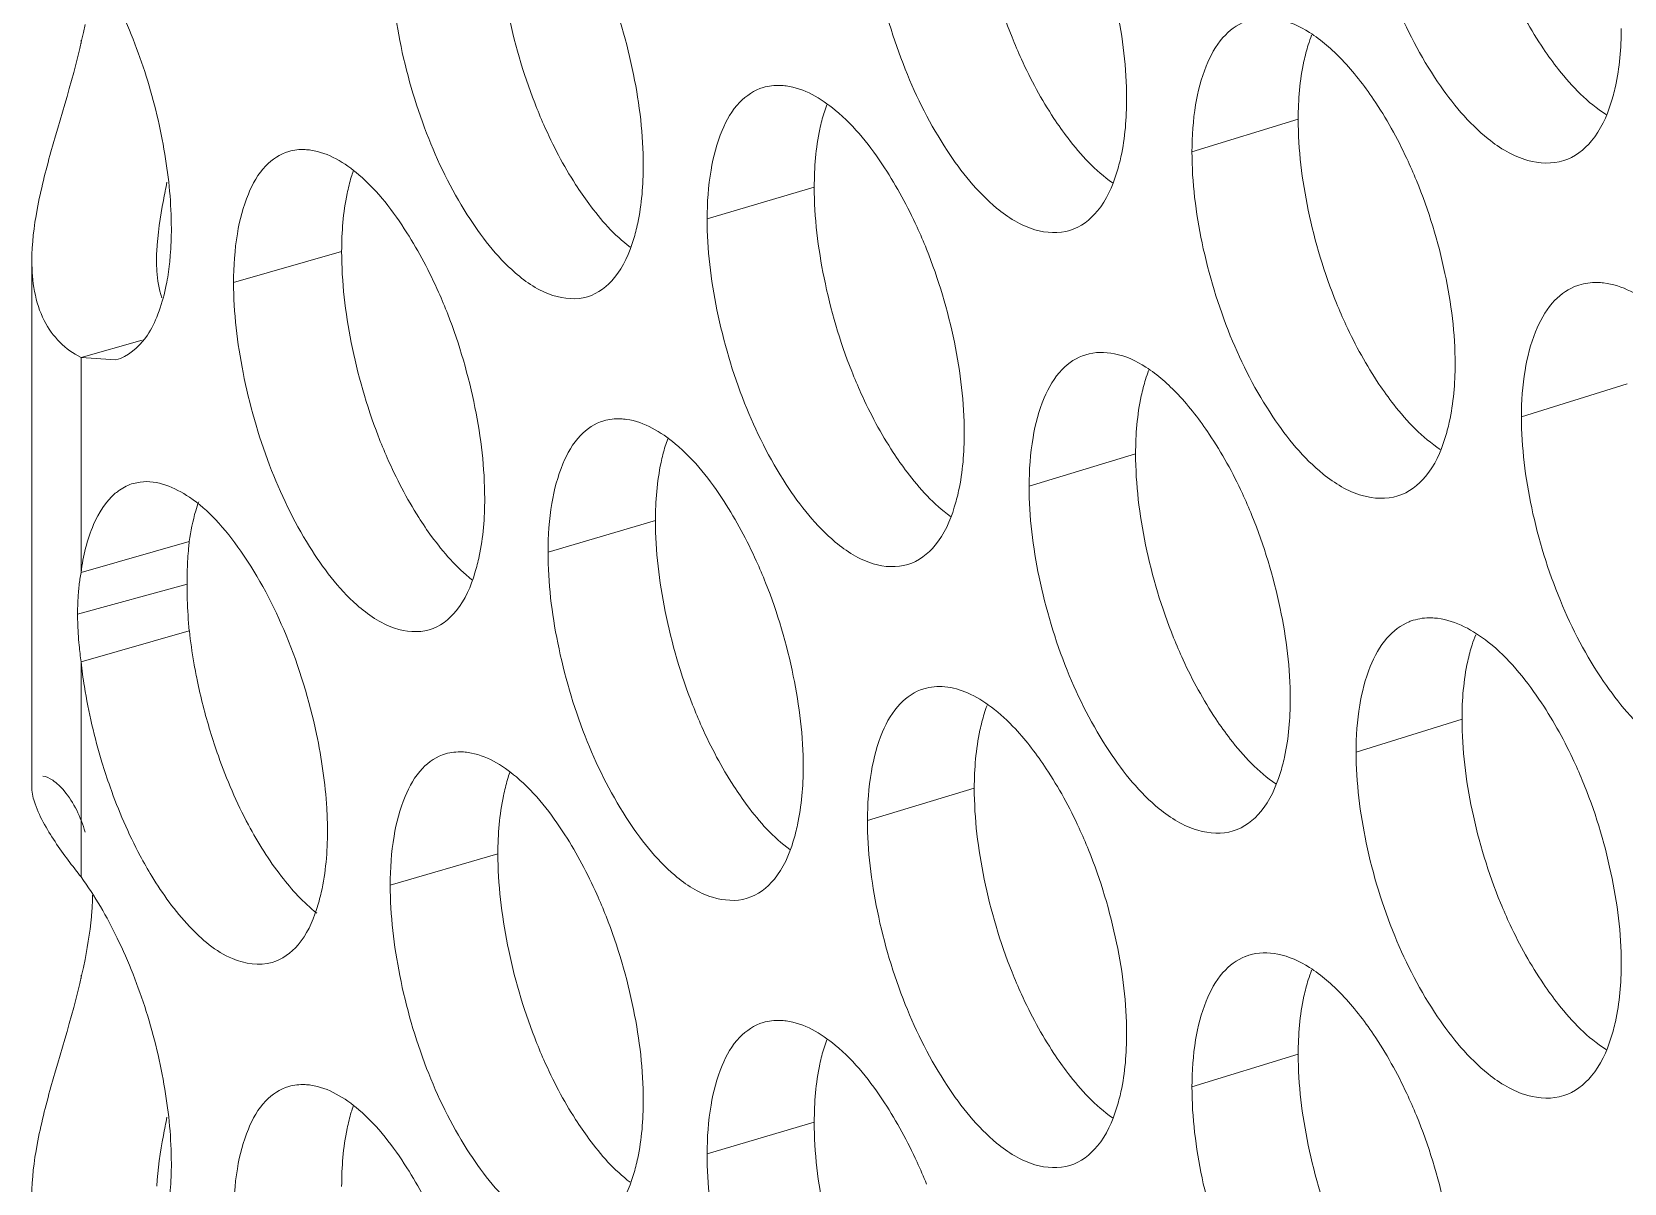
# Model space of a CAD drawing. Header units: millimetres. Extents: x 1177 to 4147, y 93 to 2194.
# Drawn here: x 2491.77 to 2505.18, y 907.36 to 917.06 of the extents above; entities that cross this region are included whole.
import ezdxf

# ---------------------------------------------------------------- set-up
doc = ezdxf.new("R2010")
doc.units = ezdxf.units.MM
doc.header["$LTSCALE"] = 0.1
doc.layers.get('0').update_dxf_attribs({"lineweight": 13})
doc.layers.add('标注', color=251, linetype='Continuous', lineweight=9)

# ---------------------------------------------------------------- blocks, each defined once
blk = doc.blocks.new('02')
for p, q in [((4328.801, 892.248), (4328.801, 898.595)), ((4329.392, 894.845), (4329.392, 897.432)), ((4329.392, 891.182), (4329.392, 893.769))]:
    blk.add_line(p, q)
at = {"layer": '标注'}
for p, q in [((4329.392, 901.21), (4329.392, 901.248)), ((4344.036, 900.298), (4342.758, 899.905)), ((4338.214, 899.482), (4336.925, 899.098)), ((4338.214, 899.482), (4336.925, 899.098)), ((4332.528, 898.707), (4331.228, 898.332)), ((4330.127, 897.641), (4329.392, 897.432)), ((4329.392, 897.432), (4329.813, 897.402)), ((4347.992, 897.115), (4346.722, 896.716)), ((4342.08, 896.271), (4340.799, 895.881)), ((4342.08, 896.271), (4340.799, 895.881)), ((4336.303, 895.469), (4335.011, 895.088)), ((4330.695, 895.217), (4329.392, 894.845)), ((4330.668, 894.703), (4329.351, 894.344)), ((4330.695, 894.141), (4329.392, 893.769)), ((4346.007, 893.079), (4344.733, 892.683)), ((4346.007, 893.079), (4344.733, 892.683)), ((4340.139, 892.249), (4338.854, 891.862)), ((4334.408, 891.46), (4333.112, 891.083)), ((4329.392, 889.96), (4329.392, 889.998)), ((4344.036, 889.048), (4342.758, 888.655)), ((4338.214, 888.232), (4336.925, 887.848))]:
    blk.add_line(p, q, dxfattribs=at)
for centre, radius, start, end in [((4345.946, 900.632), 1.875, 158.8656, 162.563), ((4340.165, 899.812), 1.918, 159.8933, 162.8914), ((4340.165, 899.812), 1.918, 159.8933, 162.8914), ((4334.526, 899.033), 1.966, 160.9402, 163.2288), ((4332.677, 898.598), 2.377, 177.2621, 180.0726), ((4347.607, 897.691), 0.642, 107.4921, 112.5473), ((4344.003, 896.604), 1.889, 159.2059, 162.6715), ((4344.003, 896.604), 1.889, 159.2059, 162.6715), ((4338.27, 895.798), 1.933, 160.2403, 163.0029), ((4330.173, 895.386), 0.55, 97.1735, 105.9366), ((4331.697, 894.429), 2.342, 169.768, 173.6853), ((4335.848, 894.705), 5.18, 178.0496, 180.0207), ((4336.345, 894.704), 5.677, 180.0086, 181.863), ((4336.687, 894.716), 6.02, 181.871, 185.483), ((4345.609, 893.665), 0.633, 107.3212, 111.9576), ((4345.609, 893.665), 0.633, 107.3212, 111.9576), ((4336.712, 894.804), 6.053, 186.2893, 189.956), ((4347.904, 893.414), 1.862, 158.5276, 162.4554), ((4347.904, 893.414), 1.862, 158.5276, 162.4554), ((4333.9, 894.391), 4.55, 185.3339, 187.8588), ((4342.076, 892.581), 1.903, 159.5485, 162.781), ((4336.39, 891.789), 1.95, 160.5892, 163.1153), ((4343.627, 889.644), 0.623, 107.151, 111.3587), ((4345.946, 889.382), 1.875, 158.8656, 162.563), ((4340.165, 888.562), 1.918, 159.8933, 162.8914), ((4334.526, 887.783), 1.966, 160.9402, 163.2288)]:
    blk.add_arc(centre, radius, start, end, dxfattribs=at)
for points, knots in [([(4344.733, 903.933), (4344.733, 903.567), (4344.829, 902.81), (4345.156, 901.729), (4345.649, 900.782), (4346.084, 900.252), (4346.323, 900.061)], [0, 0, 0, 0, 0.256219, 0.528865, 0.785923, 1, 1, 1, 1]), ([(4340.139, 903.499), (4340.139, 903.133), (4340.233, 902.376), (4340.448, 901.647), (4340.593, 901.286)], [0, 0, 0, 0, 0.484687, 1, 1, 1, 1]), ([(4338.854, 903.112), (4338.854, 902.746), (4338.948, 901.989), (4339.268, 900.907), (4339.749, 899.957), (4340.174, 899.422), (4340.408, 899.229)], [0, 0, 0, 0, 0.256797, 0.52993, 0.786916, 1, 1, 1, 1]), ([(4334.408, 902.71), (4334.408, 902.344), (4334.499, 901.587), (4334.709, 900.857), (4334.851, 900.494)], [0, 0, 0, 0, 0.484802, 1, 1, 1, 1]), ([(4334.408, 902.71), (4334.408, 902.344), (4334.499, 901.587), (4334.709, 900.857), (4334.851, 900.494)], [0, 0, 0, 0, 0.484802, 1, 1, 1, 1]), ([(4341.972, 900.545), (4341.972, 900.911), (4341.877, 901.667), (4341.66, 902.395), (4341.514, 902.756)], [0, 0, 0, 0, 0.484515, 1, 1, 1, 1]), ([(4330.479, 898.983), (4330.479, 899.282), (4330.418, 899.903), (4330.199, 900.816), (4329.861, 901.677), (4329.56, 902.202), (4329.392, 902.432)], [0, 0, 0, 0, 0.24518, 0.507954, 0.766556, 1, 1, 1, 1]), ([(4333.112, 902.333), (4333.112, 901.968), (4333.203, 901.216), (4333.511, 900.138), (4333.976, 899.187), (4334.388, 898.649), (4334.616, 898.451)], [0, 0, 0, 0, 0.25688, 0.530083, 0.787064, 1, 1, 1, 1]), ([(4333.112, 902.333), (4333.112, 901.968), (4333.203, 901.216), (4333.511, 900.138), (4333.976, 899.187), (4334.388, 898.649), (4334.616, 898.451)], [0, 0, 0, 0, 0.25688, 0.530083, 0.787064, 1, 1, 1, 1]), ([(4346.471, 902.118), (4346.507, 902.03), (4346.655, 901.693), (4346.834, 901.37), (4346.987, 901.145)], [0, 0, 0, 0, 0.26032, 1, 1, 1, 1]), ([(4336.157, 899.743), (4336.157, 900.11), (4336.065, 900.866), (4335.852, 901.595), (4335.709, 901.958)], [0, 0, 0, 0, 0.484632, 1, 1, 1, 1]), ([(4336.157, 899.743), (4336.157, 900.11), (4336.065, 900.866), (4335.852, 901.595), (4335.709, 901.958)], [0, 0, 0, 0, 0.484632, 1, 1, 1, 1]), ([(4329.441, 901.438), (4329.339, 900.919), (4329.098, 900.188), (4328.856, 899.246), (4328.801, 898.801), (4328.801, 898.595)], [0, 0, 0, 0, 0.543055, 0.787808, 1, 1, 1, 1]), ([(4343.4, 901.475), (4343.297, 901.435), (4343.095, 901.279), (4342.901, 900.917), (4342.782, 900.446), (4342.758, 900.094), (4342.758, 899.905)], [0, 0, 0, 0, 0.186349, 0.409523, 0.681034, 1, 1, 1, 1]), ([(4344.942, 900.537), (4344.829, 900.705), (4344.599, 901.002), (4344.213, 901.343), (4343.82, 901.526), (4343.554, 901.524), (4343.443, 901.49)], [0, 0, 0, 0, 0.323685, 0.595295, 0.814917, 1, 1, 1, 1]), ([(4347.799, 900.492), (4347.82, 900.557), (4347.897, 900.849), (4347.923, 901.154), (4347.923, 901.388)], [0, 0, 0, 0, 0.226105, 1, 1, 1, 1]), ([(4340.593, 901.286), (4340.628, 901.197), (4340.773, 900.859), (4340.948, 900.535), (4341.097, 900.308)], [0, 0, 0, 0, 0.260583, 1, 1, 1, 1]), ([(4344.157, 901.193), (4344.137, 901.128), (4344.06, 900.836), (4344.036, 900.531), (4344.036, 900.298)], [0, 0, 0, 0, 0.225761, 1, 1, 1, 1]), ([(4346.987, 901.145), (4347.044, 901.06), (4347.259, 900.765), (4347.519, 900.496), (4347.74, 900.354)], [0, 0, 0, 0, 0.281036, 1, 1, 1, 1]), ([(4337.599, 900.68), (4337.493, 900.648), (4337.279, 900.504), (4337.075, 900.139), (4336.95, 899.657), (4336.925, 899.294), (4336.925, 899.098)], [0, 0, 0, 0, 0.183153, 0.403682, 0.676253, 1, 1, 1, 1]), ([(4337.599, 900.68), (4337.493, 900.648), (4337.279, 900.504), (4337.075, 900.139), (4336.95, 899.657), (4336.925, 899.294), (4336.925, 899.098)], [0, 0, 0, 0, 0.183153, 0.403682, 0.676253, 1, 1, 1, 1]), ([(4337.876, 900.699), (4337.853, 900.702), (4337.76, 900.71), (4337.665, 900.7), (4337.599, 900.68)], [0, 0, 0, 0, 0.259249, 1, 1, 1, 1]), ([(4337.876, 900.699), (4337.853, 900.702), (4337.76, 900.71), (4337.665, 900.7), (4337.599, 900.68)], [0, 0, 0, 0, 0.259249, 1, 1, 1, 1]), ([(4339.059, 899.715), (4338.893, 899.968), (4338.571, 900.385), (4338.094, 900.669), (4337.876, 900.699)], [0, 0, 0, 0, 0.580424, 1, 1, 1, 1]), ([(4339.059, 899.715), (4338.893, 899.968), (4338.571, 900.385), (4338.094, 900.669), (4337.876, 900.699)], [0, 0, 0, 0, 0.580424, 1, 1, 1, 1]), ([(4334.851, 900.494), (4334.885, 900.405), (4335.026, 900.067), (4335.197, 899.741), (4335.343, 899.513)], [0, 0, 0, 0, 0.260845, 1, 1, 1, 1]), ([(4334.851, 900.494), (4334.885, 900.405), (4335.026, 900.067), (4335.197, 899.741), (4335.343, 899.513)], [0, 0, 0, 0, 0.260845, 1, 1, 1, 1]), ([(4341.851, 899.65), (4341.872, 899.715), (4341.948, 900.007), (4341.972, 900.311), (4341.972, 900.545)], [0, 0, 0, 0, 0.225697, 1, 1, 1, 1]), ([(4345.459, 899.561), (4345.422, 899.65), (4345.274, 899.987), (4345.095, 900.311), (4344.942, 900.537)], [0, 0, 0, 0, 0.260299, 1, 1, 1, 1]), ([(4347.23, 899.8), (4347.361, 899.841), (4347.621, 900.041), (4347.747, 900.33), (4347.799, 900.492)], [0, 0, 0, 0, 0.445594, 1, 1, 1, 1]), ([(4338.332, 900.377), (4338.312, 900.312), (4338.238, 900.019), (4338.214, 899.715), (4338.214, 899.482)], [0, 0, 0, 0, 0.225358, 1, 1, 1, 1]), ([(4338.332, 900.377), (4338.312, 900.312), (4338.238, 900.019), (4338.214, 899.715), (4338.214, 899.482)], [0, 0, 0, 0, 0.225358, 1, 1, 1, 1]), ([(4341.097, 900.308), (4341.151, 900.226), (4341.353, 899.941), (4341.595, 899.678), (4341.802, 899.534)], [0, 0, 0, 0, 0.280024, 1, 1, 1, 1]), ([(4344.036, 900.298), (4344.036, 899.931), (4344.131, 899.175), (4344.35, 898.447), (4344.496, 898.086)], [0, 0, 0, 0, 0.48461, 1, 1, 1, 1]), ([(4346.323, 900.061), (4346.463, 899.949), (4346.747, 899.774), (4347.092, 899.756), (4347.23, 899.8)], [0, 0, 0, 0, 0.554701, 1, 1, 1, 1]), ([(4331.891, 899.91), (4331.787, 899.88), (4331.575, 899.737), (4331.375, 899.374), (4331.252, 898.892), (4331.228, 898.529), (4331.228, 898.332)], [0, 0, 0, 0, 0.180661, 0.40035, 0.673891, 1, 1, 1, 1]), ([(4332.157, 899.926), (4332.134, 899.929), (4332.046, 899.938), (4331.955, 899.929), (4331.891, 899.91)], [0, 0, 0, 0, 0.259416, 1, 1, 1, 1]), ([(4333.312, 898.933), (4333.15, 899.188), (4332.839, 899.604), (4332.371, 899.894), (4332.157, 899.926)], [0, 0, 0, 0, 0.582814, 1, 1, 1, 1]), ([(4342.758, 899.905), (4342.758, 899.538), (4342.853, 898.782), (4343.179, 897.701), (4343.667, 896.752), (4344.099, 896.221), (4344.336, 896.029)], [0, 0, 0, 0, 0.256412, 0.529221, 0.786254, 1, 1, 1, 1]), ([(4336.039, 898.85), (4336.059, 898.914), (4336.133, 899.207), (4336.157, 899.51), (4336.157, 899.743)], [0, 0, 0, 0, 0.225294, 1, 1, 1, 1]), ([(4336.039, 898.85), (4336.059, 898.914), (4336.133, 899.207), (4336.157, 899.51), (4336.157, 899.743)], [0, 0, 0, 0, 0.225294, 1, 1, 1, 1]), ([(4339.564, 898.736), (4339.528, 898.825), (4339.384, 899.162), (4339.208, 899.487), (4339.059, 899.715)], [0, 0, 0, 0, 0.260562, 1, 1, 1, 1]), ([(4339.564, 898.736), (4339.528, 898.825), (4339.384, 899.162), (4339.208, 899.487), (4339.059, 899.715)], [0, 0, 0, 0, 0.260562, 1, 1, 1, 1]), ([(4341.29, 898.96), (4341.419, 899), (4341.678, 899.2), (4341.8, 899.488), (4341.851, 899.65)], [0, 0, 0, 0, 0.442709, 1, 1, 1, 1]), ([(4330.426, 899.539), (4330.411, 899.467), (4330.357, 899.193), (4330.313, 898.916), (4330.304, 898.711)], [0, 0, 0, 0, 0.264477, 1, 1, 1, 1]), ([(4332.643, 899.601), (4332.624, 899.536), (4332.551, 899.243), (4332.528, 898.94), (4332.528, 898.707)], [0, 0, 0, 0, 0.22496, 1, 1, 1, 1]), ([(4335.343, 899.513), (4335.393, 899.434), (4335.582, 899.159), (4335.807, 898.903), (4336, 898.757)], [0, 0, 0, 0, 0.27889, 1, 1, 1, 1]), ([(4335.343, 899.513), (4335.393, 899.434), (4335.582, 899.159), (4335.807, 898.903), (4336, 898.757)], [0, 0, 0, 0, 0.27889, 1, 1, 1, 1]), ([(4338.214, 899.482), (4338.214, 899.115), (4338.307, 898.359), (4338.52, 897.629), (4338.664, 897.267)], [0, 0, 0, 0, 0.484725, 1, 1, 1, 1]), ([(4338.214, 899.482), (4338.214, 899.115), (4338.307, 898.359), (4338.52, 897.629), (4338.664, 897.267)], [0, 0, 0, 0, 0.484725, 1, 1, 1, 1]), ([(4345.924, 897.352), (4345.924, 897.718), (4345.828, 898.474), (4345.607, 899.201), (4345.459, 899.561)], [0, 0, 0, 0, 0.484437, 1, 1, 1, 1]), ([(4336.925, 899.098), (4336.925, 898.731), (4337.018, 897.975), (4337.335, 896.892), (4337.812, 895.941), (4338.234, 895.405), (4338.467, 895.211)], [0, 0, 0, 0, 0.256988, 0.530284, 0.787246, 1, 1, 1, 1]), ([(4336.925, 899.098), (4336.925, 898.731), (4337.018, 897.975), (4337.335, 896.892), (4337.812, 895.941), (4338.234, 895.405), (4338.467, 895.211)], [0, 0, 0, 0, 0.256988, 0.530284, 0.787246, 1, 1, 1, 1]), ([(4340.408, 899.229), (4340.545, 899.117), (4340.818, 898.941), (4341.155, 898.919), (4341.29, 898.96)], [0, 0, 0, 0, 0.55656, 1, 1, 1, 1]), ([(4330.457, 898.557), (4330.46, 898.591), (4330.474, 898.733), (4330.479, 898.875), (4330.479, 898.983)], [0, 0, 0, 0, 0.240443, 1, 1, 1, 1]), ([(4333.805, 897.951), (4333.77, 898.04), (4333.629, 898.379), (4333.458, 898.705), (4333.312, 898.933)], [0, 0, 0, 0, 0.260824, 1, 1, 1, 1]), ([(4332.528, 898.707), (4332.528, 898.34), (4332.618, 897.583), (4332.827, 896.852), (4332.967, 896.489)], [0, 0, 0, 0, 0.484841, 1, 1, 1, 1]), ([(4335.486, 898.162), (4335.613, 898.2), (4335.87, 898.4), (4335.989, 898.687), (4336.039, 898.85)], [0, 0, 0, 0, 0.439697, 1, 1, 1, 1]), ([(4335.486, 898.162), (4335.613, 898.2), (4335.87, 898.4), (4335.989, 898.687), (4336.039, 898.85)], [0, 0, 0, 0, 0.439697, 1, 1, 1, 1]), ([(4340.019, 896.523), (4340.019, 896.889), (4339.925, 897.645), (4339.709, 898.374), (4339.564, 898.736)], [0, 0, 0, 0, 0.484554, 1, 1, 1, 1]), ([(4340.019, 896.523), (4340.019, 896.889), (4339.925, 897.645), (4339.709, 898.374), (4339.564, 898.736)], [0, 0, 0, 0, 0.484554, 1, 1, 1, 1]), ([(4328.801, 898.595), (4328.8, 898.35), (4328.855, 897.983), (4329.123, 897.604), (4329.299, 897.478), (4329.392, 897.432)], [0, 0, 0, 0, 0.536627, 0.771347, 1, 1, 1, 1]), ([(4330.301, 898.595), (4330.301, 898.554), (4330.306, 898.404), (4330.329, 898.252), (4330.365, 898.15)], [0, 0, 0, 0, 0.274396, 1, 1, 1, 1]), ([(4330.401, 898.225), (4330.407, 898.251), (4330.43, 898.361), (4330.447, 898.472), (4330.457, 898.557)], [0, 0, 0, 0, 0.239722, 1, 1, 1, 1]), ([(4331.228, 898.332), (4331.228, 897.969), (4331.318, 897.22), (4331.622, 896.145), (4332.079, 895.195), (4332.485, 894.655), (4332.711, 894.455)], [0, 0, 0, 0, 0.256731, 0.529807, 0.786809, 1, 1, 1, 1]), ([(4334.616, 898.451), (4334.749, 898.335), (4335.016, 898.152), (4335.353, 898.123), (4335.486, 898.162)], [0, 0, 0, 0, 0.55978, 1, 1, 1, 1]), ([(4334.616, 898.451), (4334.749, 898.335), (4335.016, 898.152), (4335.353, 898.123), (4335.486, 898.162)], [0, 0, 0, 0, 0.55978, 1, 1, 1, 1]), ([(4347.36, 898.284), (4347.258, 898.241), (4347.058, 898.083), (4346.865, 897.721), (4346.746, 897.252), (4346.722, 896.903), (4346.722, 896.716)], [0, 0, 0, 0, 0.188092, 0.412143, 0.683021, 1, 1, 1, 1]), ([(4347.711, 898.328), (4347.685, 898.331), (4347.585, 898.338), (4347.484, 898.325), (4347.414, 898.303)], [0, 0, 0, 0, 0.259011, 1, 1, 1, 1]), ([(4348.939, 897.358), (4348.766, 897.611), (4348.428, 898.027), (4347.935, 898.301), (4347.711, 898.328)], [0, 0, 0, 0, 0.576575, 1, 1, 1, 1]), ([(4329.813, 897.402), (4329.956, 897.443), (4330.159, 897.614), (4330.317, 897.926), (4330.376, 898.12), (4330.401, 898.225)], [0, 0, 0, 0, 0.426718, 0.691609, 1, 1, 1, 1]), ([(4344.496, 898.086), (4344.532, 897.998), (4344.679, 897.661), (4344.857, 897.337), (4345.008, 897.111)], [0, 0, 0, 0, 0.260408, 1, 1, 1, 1]), ([(4334.249, 895.735), (4334.249, 896.102), (4334.157, 896.858), (4333.946, 897.588), (4333.805, 897.951)], [0, 0, 0, 0, 0.48467, 1, 1, 1, 1]), ([(4341.48, 897.465), (4341.372, 897.433), (4341.157, 897.288), (4340.95, 896.922), (4340.824, 896.439), (4340.799, 896.077), (4340.799, 895.881)], [0, 0, 0, 0, 0.184776, 0.405862, 0.677804, 1, 1, 1, 1]), ([(4341.48, 897.465), (4341.372, 897.433), (4341.157, 897.288), (4340.95, 896.922), (4340.824, 896.439), (4340.799, 896.077), (4340.799, 895.881)], [0, 0, 0, 0, 0.184776, 0.405862, 0.677804, 1, 1, 1, 1]), ([(4342.966, 896.508), (4342.854, 896.676), (4342.627, 896.973), (4342.244, 897.315), (4341.855, 897.5), (4341.59, 897.499), (4341.48, 897.465)], [0, 0, 0, 0, 0.324351, 0.596195, 0.815556, 1, 1, 1, 1]), ([(4342.966, 896.508), (4342.854, 896.676), (4342.627, 896.973), (4342.244, 897.315), (4341.855, 897.5), (4341.59, 897.499), (4341.48, 897.465)], [0, 0, 0, 0, 0.324351, 0.596195, 0.815556, 1, 1, 1, 1]), ([(4345.802, 896.457), (4345.822, 896.522), (4345.899, 896.814), (4345.924, 897.118), (4345.924, 897.352)], [0, 0, 0, 0, 0.225969, 1, 1, 1, 1]), ([(4338.664, 897.267), (4338.699, 897.178), (4338.842, 896.841), (4339.016, 896.516), (4339.164, 896.289)], [0, 0, 0, 0, 0.260671, 1, 1, 1, 1]), ([(4338.664, 897.267), (4338.699, 897.178), (4338.842, 896.841), (4339.016, 896.516), (4339.164, 896.289)], [0, 0, 0, 0, 0.260671, 1, 1, 1, 1]), ([(4342.2, 897.167), (4342.18, 897.102), (4342.104, 896.809), (4342.08, 896.505), (4342.08, 896.271)], [0, 0, 0, 0, 0.225626, 1, 1, 1, 1]), ([(4342.2, 897.167), (4342.18, 897.102), (4342.104, 896.809), (4342.08, 896.505), (4342.08, 896.271)], [0, 0, 0, 0, 0.225626, 1, 1, 1, 1]), ([(4345.008, 897.111), (4345.065, 897.027), (4345.275, 896.736), (4345.529, 896.468), (4345.746, 896.326)], [0, 0, 0, 0, 0.280712, 1, 1, 1, 1]), ([(4335.681, 896.669), (4335.576, 896.638), (4335.362, 896.494), (4335.16, 896.129), (4335.035, 895.647), (4335.011, 895.285), (4335.011, 895.088)], [0, 0, 0, 0, 0.18233, 0.402579, 0.67547, 1, 1, 1, 1]), ([(4335.955, 896.687), (4335.931, 896.69), (4335.84, 896.699), (4335.747, 896.688), (4335.681, 896.669)], [0, 0, 0, 0, 0.259303, 1, 1, 1, 1]), ([(4337.128, 895.7), (4336.963, 895.954), (4336.645, 896.37), (4336.171, 896.656), (4335.955, 896.687)], [0, 0, 0, 0, 0.581214, 1, 1, 1, 1]), ([(4346.722, 896.716), (4346.722, 896.349), (4346.819, 895.593), (4347.149, 894.513), (4347.646, 893.566), (4348.084, 893.037), (4348.324, 892.847)], [0, 0, 0, 0, 0.256026, 0.528509, 0.78559, 1, 1, 1, 1]), ([(4332.967, 896.489), (4333.001, 896.4), (4333.141, 896.061), (4333.311, 895.735), (4333.455, 895.507)], [0, 0, 0, 0, 0.260931, 1, 1, 1, 1]), ([(4336.421, 896.364), (4336.401, 896.299), (4336.327, 896.006), (4336.303, 895.702), (4336.303, 895.469)], [0, 0, 0, 0, 0.225225, 1, 1, 1, 1]), ([(4339.899, 895.629), (4339.919, 895.694), (4339.995, 895.986), (4340.019, 896.29), (4340.019, 896.523)], [0, 0, 0, 0, 0.225563, 1, 1, 1, 1]), ([(4339.899, 895.629), (4339.919, 895.694), (4339.995, 895.986), (4340.019, 896.29), (4340.019, 896.523)], [0, 0, 0, 0, 0.225563, 1, 1, 1, 1]), ([(4343.479, 895.531), (4343.443, 895.62), (4343.296, 895.958), (4343.118, 896.282), (4342.966, 896.508)], [0, 0, 0, 0, 0.260387, 1, 1, 1, 1]), ([(4343.479, 895.531), (4343.443, 895.62), (4343.296, 895.958), (4343.118, 896.282), (4342.966, 896.508)], [0, 0, 0, 0, 0.260387, 1, 1, 1, 1]), ([(4345.235, 895.765), (4345.365, 895.806), (4345.625, 896.006), (4345.75, 896.294), (4345.802, 896.457)], [0, 0, 0, 0, 0.444646, 1, 1, 1, 1]), ([(4339.164, 896.289), (4339.217, 896.208), (4339.414, 895.926), (4339.651, 895.665), (4339.853, 895.52)], [0, 0, 0, 0, 0.279659, 1, 1, 1, 1]), ([(4339.164, 896.289), (4339.217, 896.208), (4339.414, 895.926), (4339.651, 895.665), (4339.853, 895.52)], [0, 0, 0, 0, 0.279659, 1, 1, 1, 1]), ([(4342.08, 896.271), (4342.08, 895.905), (4342.174, 895.148), (4342.391, 894.42), (4342.537, 894.059)], [0, 0, 0, 0, 0.484648, 1, 1, 1, 1]), ([(4342.08, 896.271), (4342.08, 895.905), (4342.174, 895.148), (4342.391, 894.42), (4342.537, 894.059)], [0, 0, 0, 0, 0.484648, 1, 1, 1, 1]), ([(4344.336, 896.029), (4344.475, 895.917), (4344.755, 895.742), (4345.098, 895.723), (4345.235, 895.765)], [0, 0, 0, 0, 0.555309, 1, 1, 1, 1]), ([(4329.805, 895.797), (4329.689, 895.698), (4329.497, 895.386), (4329.419, 895.042), (4329.392, 894.845)], [0, 0, 0, 0, 0.434523, 1, 1, 1, 1]), ([(4330.022, 895.916), (4329.963, 895.899), (4329.887, 895.861), (4329.821, 895.81), (4329.805, 895.797)], [0, 0, 0, 0, 0.740858, 1, 1, 1, 1]), ([(4331.316, 895.1), (4331.223, 895.234), (4331.035, 895.472), (4330.662, 895.809), (4330.309, 895.958), (4330.104, 895.933)], [0, 0, 0, 0, 0.320968, 0.5929, 1, 1, 1, 1]), ([(4340.799, 895.881), (4340.799, 895.515), (4340.893, 894.758), (4341.216, 893.677), (4341.7, 892.727), (4342.129, 892.194), (4342.365, 892.002)], [0, 0, 0, 0, 0.256604, 0.529576, 0.786585, 1, 1, 1, 1]), ([(4340.799, 895.881), (4340.799, 895.515), (4340.893, 894.758), (4341.216, 893.677), (4341.7, 892.727), (4342.129, 892.194), (4342.365, 892.002)], [0, 0, 0, 0, 0.256604, 0.529576, 0.786585, 1, 1, 1, 1]), ([(4330.808, 895.696), (4330.795, 895.66), (4330.744, 895.503), (4330.712, 895.342), (4330.695, 895.217)], [0, 0, 0, 0, 0.232223, 1, 1, 1, 1]), ([(4334.132, 894.842), (4334.152, 894.907), (4334.226, 895.199), (4334.249, 895.502), (4334.249, 895.735)], [0, 0, 0, 0, 0.225161, 1, 1, 1, 1]), ([(4337.629, 894.72), (4337.594, 894.809), (4337.45, 895.147), (4337.276, 895.472), (4337.128, 895.7)], [0, 0, 0, 0, 0.26065, 1, 1, 1, 1]), ([(4339.34, 894.94), (4339.469, 894.979), (4339.727, 895.179), (4339.848, 895.466), (4339.899, 895.629)], [0, 0, 0, 0, 0.441719, 1, 1, 1, 1]), ([(4339.34, 894.94), (4339.469, 894.979), (4339.727, 895.179), (4339.848, 895.466), (4339.899, 895.629)], [0, 0, 0, 0, 0.441719, 1, 1, 1, 1]), ([(4333.455, 895.507), (4333.505, 895.429), (4333.689, 895.157), (4333.909, 894.904), (4334.096, 894.758)], [0, 0, 0, 0, 0.278486, 1, 1, 1, 1]), ([(4336.303, 895.469), (4336.303, 895.102), (4336.395, 894.346), (4336.607, 893.616), (4336.75, 893.253)], [0, 0, 0, 0, 0.484764, 1, 1, 1, 1]), ([(4343.941, 893.321), (4343.941, 893.687), (4343.845, 894.443), (4343.626, 895.171), (4343.479, 895.531)], [0, 0, 0, 0, 0.484476, 1, 1, 1, 1]), ([(4343.941, 893.321), (4343.941, 893.687), (4343.845, 894.443), (4343.626, 895.171), (4343.479, 895.531)], [0, 0, 0, 0, 0.484476, 1, 1, 1, 1]), ([(4330.695, 895.217), (4330.692, 895.19), (4330.68, 895.078), (4330.674, 894.966), (4330.671, 894.881)], [0, 0, 0, 0, 0.242582, 1, 1, 1, 1]), ([(4338.467, 895.211), (4338.602, 895.099), (4338.872, 894.923), (4339.207, 894.899), (4339.34, 894.94)], [0, 0, 0, 0, 0.557203, 1, 1, 1, 1]), ([(4338.467, 895.211), (4338.602, 895.099), (4338.872, 894.923), (4339.207, 894.899), (4339.34, 894.94)], [0, 0, 0, 0, 0.557203, 1, 1, 1, 1]), ([(4332.225, 892.9), (4332.14, 893.307), (4331.905, 894.073), (4331.535, 894.787), (4331.316, 895.1)], [0, 0, 0, 0, 0.521078, 1, 1, 1, 1]), ([(4335.011, 895.088), (4335.011, 894.722), (4335.103, 893.967), (4335.417, 892.885), (4335.888, 891.934), (4336.305, 891.397), (4336.536, 891.201)], [0, 0, 0, 0, 0.257025, 0.530351, 0.787311, 1, 1, 1, 1]), ([(4333.581, 894.155), (4333.709, 894.192), (4333.965, 894.393), (4334.083, 894.679), (4334.132, 894.842)], [0, 0, 0, 0, 0.438663, 1, 1, 1, 1]), ([(4329.369, 894.686), (4329.366, 894.659), (4329.355, 894.545), (4329.351, 894.431), (4329.351, 894.344)], [0, 0, 0, 0, 0.240746, 1, 1, 1, 1]), ([(4338.081, 892.506), (4338.081, 892.872), (4337.987, 893.628), (4337.773, 894.357), (4337.629, 894.72)], [0, 0, 0, 0, 0.484593, 1, 1, 1, 1]), ([(4332.711, 894.455), (4332.843, 894.337), (4333.109, 894.149), (4333.448, 894.116), (4333.581, 894.155)], [0, 0, 0, 0, 0.561342, 1, 1, 1, 1]), ([(4329.351, 894.344), (4329.351, 894.313), (4329.353, 894.188), (4329.36, 894.063), (4329.369, 893.968)], [0, 0, 0, 0, 0.242279, 1, 1, 1, 1]), ([(4345.714, 894.293), (4345.689, 894.296), (4345.59, 894.304), (4345.49, 894.291), (4345.421, 894.269)], [0, 0, 0, 0, 0.259055, 1, 1, 1, 1]), ([(4345.714, 894.293), (4345.689, 894.296), (4345.59, 894.304), (4345.49, 894.291), (4345.421, 894.269)], [0, 0, 0, 0, 0.259055, 1, 1, 1, 1]), ([(4346.933, 893.32), (4346.761, 893.573), (4346.426, 893.989), (4345.936, 894.265), (4345.714, 894.293)], [0, 0, 0, 0, 0.577332, 1, 1, 1, 1]), ([(4346.933, 893.32), (4346.761, 893.573), (4346.426, 893.989), (4345.936, 894.265), (4345.714, 894.293)], [0, 0, 0, 0, 0.577332, 1, 1, 1, 1]), ([(4345.373, 894.252), (4345.27, 894.21), (4345.069, 894.054), (4344.876, 893.691), (4344.756, 893.222), (4344.733, 892.871), (4344.733, 892.683)], [0, 0, 0, 0, 0.187225, 0.410841, 0.682034, 1, 1, 1, 1]), ([(4345.373, 894.252), (4345.27, 894.21), (4345.069, 894.054), (4344.876, 893.691), (4344.756, 893.222), (4344.733, 892.871), (4344.733, 892.683)], [0, 0, 0, 0, 0.187225, 0.410841, 0.682034, 1, 1, 1, 1]), ([(4342.537, 894.059), (4342.573, 893.97), (4342.718, 893.633), (4342.895, 893.309), (4343.045, 893.082)], [0, 0, 0, 0, 0.260496, 1, 1, 1, 1]), ([(4342.537, 894.059), (4342.573, 893.97), (4342.718, 893.633), (4342.895, 893.309), (4343.045, 893.082)], [0, 0, 0, 0, 0.260496, 1, 1, 1, 1]), ([(4346.129, 893.975), (4346.108, 893.91), (4346.031, 893.617), (4346.007, 893.313), (4346.007, 893.079)], [0, 0, 0, 0, 0.225897, 1, 1, 1, 1]), ([(4346.129, 893.975), (4346.108, 893.91), (4346.031, 893.617), (4346.007, 893.313), (4346.007, 893.079)], [0, 0, 0, 0, 0.225897, 1, 1, 1, 1]), ([(4329.392, 893.769), (4329.403, 893.67), (4329.459, 893.262), (4329.554, 892.86), (4329.644, 892.562)], [0, 0, 0, 0, 0.243528, 1, 1, 1, 1]), ([(4330.75, 893.757), (4330.762, 893.689), (4330.815, 893.411), (4330.885, 893.137), (4330.947, 892.934)], [0, 0, 0, 0, 0.247361, 1, 1, 1, 1]), ([(4339.532, 893.445), (4339.425, 893.413), (4339.21, 893.268), (4339.005, 892.903), (4338.879, 892.421), (4338.854, 892.058), (4338.854, 891.862)], [0, 0, 0, 0, 0.183968, 0.404776, 0.677031, 1, 1, 1, 1]), ([(4341.005, 892.484), (4340.894, 892.652), (4340.692, 892.918), (4340.368, 893.223), (4340.08, 893.401), (4339.797, 893.484), (4339.613, 893.47), (4339.532, 893.445)], [0, 0, 0, 0, 0.324474, 0.533713, 0.711862, 0.863947, 1, 1, 1, 1]), ([(4343.819, 892.426), (4343.84, 892.491), (4343.916, 892.783), (4343.941, 893.087), (4343.941, 893.321)], [0, 0, 0, 0, 0.225833, 1, 1, 1, 1]), ([(4343.819, 892.426), (4343.84, 892.491), (4343.916, 892.783), (4343.941, 893.087), (4343.941, 893.321)], [0, 0, 0, 0, 0.225833, 1, 1, 1, 1]), ([(4347.454, 892.346), (4347.417, 892.434), (4347.268, 892.771), (4347.087, 893.095), (4346.933, 893.32)], [0, 0, 0, 0, 0.260211, 1, 1, 1, 1]), ([(4347.454, 892.346), (4347.417, 892.434), (4347.268, 892.771), (4347.087, 893.095), (4346.933, 893.32)], [0, 0, 0, 0, 0.260211, 1, 1, 1, 1]), ([(4336.75, 893.253), (4336.785, 893.164), (4336.926, 892.826), (4337.099, 892.501), (4337.246, 892.274)], [0, 0, 0, 0, 0.260758, 1, 1, 1, 1]), ([(4340.259, 893.144), (4340.239, 893.079), (4340.164, 892.787), (4340.139, 892.483), (4340.139, 892.249)], [0, 0, 0, 0, 0.225492, 1, 1, 1, 1]), ([(4330.947, 892.934), (4330.977, 892.834), (4331.104, 892.449), (4331.264, 892.074), (4331.406, 891.808)], [0, 0, 0, 0, 0.257432, 1, 1, 1, 1]), ([(4343.045, 893.082), (4343.1, 893), (4343.306, 892.711), (4343.555, 892.446), (4343.766, 892.302)], [0, 0, 0, 0, 0.280375, 1, 1, 1, 1]), ([(4343.045, 893.082), (4343.1, 893), (4343.306, 892.711), (4343.555, 892.446), (4343.766, 892.302)], [0, 0, 0, 0, 0.280375, 1, 1, 1, 1]), ([(4346.007, 893.079), (4346.007, 892.712), (4346.102, 891.956), (4346.323, 891.229), (4346.471, 890.868)], [0, 0, 0, 0, 0.484571, 1, 1, 1, 1]), ([(4346.007, 893.079), (4346.007, 892.712), (4346.102, 891.956), (4346.323, 891.229), (4346.471, 890.868)], [0, 0, 0, 0, 0.484571, 1, 1, 1, 1]), ([(4332.357, 891.732), (4332.357, 891.825), (4332.344, 892.217), (4332.287, 892.607), (4332.225, 892.9)], [0, 0, 0, 0, 0.236743, 1, 1, 1, 1]), ([(4329.644, 892.562), (4329.675, 892.462), (4329.801, 892.077), (4329.962, 891.702), (4330.104, 891.436)], [0, 0, 0, 0, 0.257377, 1, 1, 1, 1]), ([(4333.779, 892.663), (4333.673, 892.632), (4333.461, 892.488), (4333.26, 892.124), (4333.136, 891.642), (4333.112, 891.279), (4333.112, 891.083)], [0, 0, 0, 0, 0.181499, 0.401469, 0.674683, 1, 1, 1, 1]), ([(4334.048, 892.679), (4334.025, 892.683), (4333.935, 892.691), (4333.843, 892.681), (4333.779, 892.663)], [0, 0, 0, 0, 0.259359, 1, 1, 1, 1]), ([(4335.213, 891.689), (4335.049, 891.944), (4334.734, 892.36), (4334.263, 892.648), (4334.048, 892.679)], [0, 0, 0, 0, 0.582011, 1, 1, 1, 1]), ([(4344.733, 892.683), (4344.733, 892.317), (4344.829, 891.56), (4345.156, 890.479), (4345.649, 889.532), (4346.084, 889.002), (4346.323, 888.811)], [0, 0, 0, 0, 0.256219, 0.528865, 0.785923, 1, 1, 1, 1]), ([(4344.733, 892.683), (4344.733, 892.317), (4344.829, 891.56), (4345.156, 890.479), (4345.649, 889.532), (4346.084, 889.002), (4346.323, 888.811)], [0, 0, 0, 0, 0.256219, 0.528865, 0.785923, 1, 1, 1, 1]), ([(4328.932, 892.395), (4328.974, 892.39), (4329.073, 892.34), (4329.281, 892.135), (4329.389, 891.899), (4329.441, 891.721)], [0, 0, 0, 0, 0.148198, 0.361925, 1, 1, 1, 1]), ([(4334.524, 892.355), (4334.505, 892.29), (4334.431, 891.997), (4334.408, 891.694), (4334.408, 891.46)], [0, 0, 0, 0, 0.225092, 1, 1, 1, 1]), ([(4337.962, 891.612), (4337.982, 891.677), (4338.056, 891.969), (4338.081, 892.273), (4338.081, 892.506)], [0, 0, 0, 0, 0.225428, 1, 1, 1, 1]), ([(4341.514, 891.506), (4341.478, 891.595), (4341.332, 891.933), (4341.155, 892.257), (4341.005, 892.484)], [0, 0, 0, 0, 0.260475, 1, 1, 1, 1]), ([(4343.255, 891.735), (4343.385, 891.775), (4343.644, 891.975), (4343.768, 892.264), (4343.819, 892.426)], [0, 0, 0, 0, 0.443684, 1, 1, 1, 1]), ([(4343.255, 891.735), (4343.385, 891.775), (4343.644, 891.975), (4343.768, 892.264), (4343.819, 892.426)], [0, 0, 0, 0, 0.443684, 1, 1, 1, 1]), ([(4347.923, 890.138), (4347.923, 890.504), (4347.825, 891.259), (4347.603, 891.986), (4347.454, 892.346)], [0, 0, 0, 0, 0.484398, 1, 1, 1, 1]), ([(4347.923, 890.138), (4347.923, 890.504), (4347.825, 891.259), (4347.603, 891.986), (4347.454, 892.346)], [0, 0, 0, 0, 0.484398, 1, 1, 1, 1]), ([(4328.954, 891.811), (4328.91, 891.891), (4328.841, 892.031), (4328.801, 892.186), (4328.801, 892.25)], [0, 0, 0, 0, 0.58968, 1, 1, 1, 1]), ([(4337.246, 892.274), (4337.297, 892.194), (4337.491, 891.915), (4337.721, 891.657), (4337.919, 891.511)], [0, 0, 0, 0, 0.279282, 1, 1, 1, 1]), ([(4340.139, 892.249), (4340.139, 891.883), (4340.233, 891.126), (4340.448, 890.397), (4340.593, 890.036)], [0, 0, 0, 0, 0.484687, 1, 1, 1, 1]), ([(4342.365, 892.002), (4342.502, 891.89), (4342.779, 891.714), (4343.119, 891.694), (4343.255, 891.735)], [0, 0, 0, 0, 0.555929, 1, 1, 1, 1]), ([(4342.365, 892.002), (4342.502, 891.89), (4342.779, 891.714), (4343.119, 891.694), (4343.255, 891.735)], [0, 0, 0, 0, 0.555929, 1, 1, 1, 1]), ([(4329.392, 891.182), (4329.347, 891.239), (4329.191, 891.441), (4329.044, 891.651), (4328.954, 891.811)], [0, 0, 0, 0, 0.283462, 1, 1, 1, 1]), ([(4331.406, 891.808), (4331.522, 891.592), (4331.761, 891.209), (4332.068, 890.873), (4332.228, 890.746)], [0, 0, 0, 0, 0.545672, 1, 1, 1, 1]), ([(4338.854, 891.862), (4338.854, 891.496), (4338.948, 890.739), (4339.268, 889.657), (4339.749, 888.707), (4340.174, 888.172), (4340.408, 887.979)], [0, 0, 0, 0, 0.256797, 0.52993, 0.786916, 1, 1, 1, 1]), ([(4332.225, 890.789), (4332.248, 890.857), (4332.331, 891.164), (4332.357, 891.485), (4332.357, 891.732)], [0, 0, 0, 0, 0.223003, 1, 1, 1, 1]), ([(4335.709, 890.708), (4335.674, 890.797), (4335.532, 891.135), (4335.36, 891.461), (4335.213, 891.689)], [0, 0, 0, 0, 0.260737, 1, 1, 1, 1]), ([(4337.405, 890.924), (4337.534, 890.962), (4337.791, 891.162), (4337.911, 891.449), (4337.962, 891.612)], [0, 0, 0, 0, 0.440715, 1, 1, 1, 1]), ([(4330.104, 891.436), (4330.148, 891.354), (4330.32, 891.053), (4330.523, 890.77), (4330.696, 890.586)], [0, 0, 0, 0, 0.271397, 1, 1, 1, 1]), ([(4334.408, 891.46), (4334.408, 891.094), (4334.499, 890.337), (4334.709, 889.607), (4334.851, 889.244)], [0, 0, 0, 0, 0.484802, 1, 1, 1, 1]), ([(4341.972, 889.295), (4341.972, 889.661), (4341.877, 890.417), (4341.66, 891.145), (4341.514, 891.506)], [0, 0, 0, 0, 0.484515, 1, 1, 1, 1]), ([(4336.536, 891.201), (4336.67, 891.088), (4336.938, 890.91), (4337.272, 890.884), (4337.405, 890.924)], [0, 0, 0, 0, 0.558251, 1, 1, 1, 1]), ([(4330.479, 887.733), (4330.479, 888.032), (4330.418, 888.653), (4330.199, 889.566), (4329.861, 890.427), (4329.56, 890.952), (4329.392, 891.182)], [0, 0, 0, 0, 0.24518, 0.507954, 0.766556, 1, 1, 1, 1]), ([(4333.112, 891.083), (4333.112, 890.718), (4333.203, 889.966), (4333.511, 888.888), (4333.976, 887.937), (4334.388, 887.399), (4334.616, 887.201)], [0, 0, 0, 0, 0.25688, 0.530083, 0.787064, 1, 1, 1, 1]), ([(4329.532, 890.962), (4329.531, 890.9), (4329.518, 890.64), (4329.479, 890.382), (4329.441, 890.188)], [0, 0, 0, 0, 0.238404, 1, 1, 1, 1]), ([(4346.471, 890.868), (4346.507, 890.78), (4346.655, 890.443), (4346.834, 890.12), (4346.987, 889.895)], [0, 0, 0, 0, 0.26032, 1, 1, 1, 1]), ([(4346.471, 890.868), (4346.507, 890.78), (4346.655, 890.443), (4346.834, 890.12), (4346.987, 889.895)], [0, 0, 0, 0, 0.26032, 1, 1, 1, 1]), ([(4331.69, 890.152), (4331.811, 890.187), (4332.057, 890.369), (4332.175, 890.638), (4332.225, 890.789)], [0, 0, 0, 0, 0.441393, 1, 1, 1, 1]), ([(4336.157, 888.493), (4336.157, 888.86), (4336.065, 889.616), (4335.852, 890.345), (4335.709, 890.708)], [0, 0, 0, 0, 0.484632, 1, 1, 1, 1]), ([(4330.696, 890.586), (4330.844, 890.43), (4331.132, 890.174), (4331.537, 890.108), (4331.69, 890.152)], [0, 0, 0, 0, 0.574979, 1, 1, 1, 1]), ([(4344.942, 889.287), (4344.829, 889.455), (4344.599, 889.752), (4344.213, 890.093), (4343.82, 890.276), (4343.554, 890.274), (4343.443, 890.24)], [0, 0, 0, 0, 0.323685, 0.595295, 0.814917, 1, 1, 1, 1]), ([(4329.441, 890.188), (4329.339, 889.669), (4329.098, 888.938), (4328.856, 887.996), (4328.801, 887.551), (4328.801, 887.345)], [0, 0, 0, 0, 0.543055, 0.787808, 1, 1, 1, 1]), ([(4343.4, 890.225), (4343.297, 890.185), (4343.095, 890.029), (4342.901, 889.667), (4342.782, 889.196), (4342.758, 888.844), (4342.758, 888.655)], [0, 0, 0, 0, 0.186349, 0.409523, 0.681034, 1, 1, 1, 1]), ([(4347.799, 889.242), (4347.82, 889.307), (4347.897, 889.599), (4347.923, 889.904), (4347.923, 890.138)], [0, 0, 0, 0, 0.226105, 1, 1, 1, 1]), ([(4347.799, 889.242), (4347.82, 889.307), (4347.897, 889.599), (4347.923, 889.904), (4347.923, 890.138)], [0, 0, 0, 0, 0.226105, 1, 1, 1, 1]), ([(4340.593, 890.036), (4340.628, 889.947), (4340.773, 889.609), (4340.948, 889.285), (4341.097, 889.058)], [0, 0, 0, 0, 0.260583, 1, 1, 1, 1]), ([(4344.157, 889.943), (4344.137, 889.878), (4344.06, 889.586), (4344.036, 889.281), (4344.036, 889.048)], [0, 0, 0, 0, 0.225761, 1, 1, 1, 1]), ([(4346.987, 889.895), (4347.044, 889.81), (4347.259, 889.515), (4347.519, 889.246), (4347.74, 889.104)], [0, 0, 0, 0, 0.281036, 1, 1, 1, 1]), ([(4346.987, 889.895), (4347.044, 889.81), (4347.259, 889.515), (4347.519, 889.246), (4347.74, 889.104)], [0, 0, 0, 0, 0.281036, 1, 1, 1, 1]), ([(4337.599, 889.43), (4337.493, 889.398), (4337.279, 889.254), (4337.075, 888.889), (4336.95, 888.407), (4336.925, 888.044), (4336.925, 887.848)], [0, 0, 0, 0, 0.183153, 0.403682, 0.676253, 1, 1, 1, 1]), ([(4337.876, 889.449), (4337.853, 889.452), (4337.76, 889.46), (4337.665, 889.45), (4337.599, 889.43)], [0, 0, 0, 0, 0.259249, 1, 1, 1, 1]), ([(4339.059, 888.465), (4338.893, 888.718), (4338.571, 889.135), (4338.094, 889.419), (4337.876, 889.449)], [0, 0, 0, 0, 0.580424, 1, 1, 1, 1]), ([(4341.851, 888.4), (4341.872, 888.465), (4341.948, 888.757), (4341.972, 889.061), (4341.972, 889.295)], [0, 0, 0, 0, 0.225697, 1, 1, 1, 1]), ([(4345.459, 888.311), (4345.422, 888.4), (4345.274, 888.737), (4345.095, 889.061), (4344.942, 889.287)], [0, 0, 0, 0, 0.260299, 1, 1, 1, 1]), ([(4334.851, 889.244), (4334.885, 889.155), (4335.026, 888.817), (4335.197, 888.491), (4335.343, 888.263)], [0, 0, 0, 0, 0.260845, 1, 1, 1, 1]), ([(4338.332, 889.127), (4338.312, 889.062), (4338.238, 888.769), (4338.214, 888.465), (4338.214, 888.232)], [0, 0, 0, 0, 0.225358, 1, 1, 1, 1]), ([(4347.23, 888.55), (4347.361, 888.591), (4347.621, 888.791), (4347.747, 889.08), (4347.799, 889.242)], [0, 0, 0, 0, 0.445594, 1, 1, 1, 1]), ([(4347.23, 888.55), (4347.361, 888.591), (4347.621, 888.791), (4347.747, 889.08), (4347.799, 889.242)], [0, 0, 0, 0, 0.445594, 1, 1, 1, 1]), ([(4341.097, 889.058), (4341.151, 888.976), (4341.353, 888.691), (4341.595, 888.428), (4341.802, 888.284)], [0, 0, 0, 0, 0.280024, 1, 1, 1, 1]), ([(4344.036, 889.048), (4344.036, 888.681), (4344.131, 887.925), (4344.35, 887.197), (4344.496, 886.836)], [0, 0, 0, 0, 0.48461, 1, 1, 1, 1]), ([(4346.323, 888.811), (4346.463, 888.699), (4346.747, 888.524), (4347.092, 888.506), (4347.23, 888.55)], [0, 0, 0, 0, 0.554701, 1, 1, 1, 1]), ([(4346.323, 888.811), (4346.463, 888.699), (4346.747, 888.524), (4347.092, 888.506), (4347.23, 888.55)], [0, 0, 0, 0, 0.554701, 1, 1, 1, 1]), ([(4331.891, 888.66), (4331.787, 888.63), (4331.575, 888.487), (4331.375, 888.124), (4331.252, 887.642), (4331.228, 887.279), (4331.228, 887.082)], [0, 0, 0, 0, 0.180661, 0.40035, 0.673891, 1, 1, 1, 1]), ([(4332.157, 888.676), (4332.134, 888.679), (4332.046, 888.688), (4331.955, 888.679), (4331.891, 888.66)], [0, 0, 0, 0, 0.259416, 1, 1, 1, 1]), ([(4333.312, 887.683), (4333.15, 887.938), (4332.839, 888.354), (4332.371, 888.644), (4332.157, 888.676)], [0, 0, 0, 0, 0.582814, 1, 1, 1, 1]), ([(4342.758, 888.655), (4342.758, 888.288), (4342.853, 887.532), (4343.179, 886.451), (4343.667, 885.502), (4344.099, 884.971), (4344.336, 884.779)], [0, 0, 0, 0, 0.256412, 0.529221, 0.786254, 1, 1, 1, 1]), ([(4332.643, 888.351), (4332.624, 888.286), (4332.551, 887.993), (4332.528, 887.69), (4332.528, 887.457)], [0, 0, 0, 0, 0.22496, 1, 1, 1, 1]), ([(4336.039, 887.6), (4336.059, 887.664), (4336.133, 887.957), (4336.157, 888.26), (4336.157, 888.493)], [0, 0, 0, 0, 0.225294, 1, 1, 1, 1]), ([(4339.564, 887.486), (4339.528, 887.575), (4339.384, 887.912), (4339.208, 888.237), (4339.059, 888.465)], [0, 0, 0, 0, 0.260562, 1, 1, 1, 1]), ([(4341.29, 887.71), (4341.419, 887.75), (4341.678, 887.95), (4341.8, 888.238), (4341.851, 888.4)], [0, 0, 0, 0, 0.442709, 1, 1, 1, 1]), ([(4330.426, 888.289), (4330.411, 888.217), (4330.357, 887.943), (4330.313, 887.666), (4330.304, 887.461)], [0, 0, 0, 0, 0.264477, 1, 1, 1, 1]), ([(4335.343, 888.263), (4335.393, 888.184), (4335.582, 887.909), (4335.807, 887.653), (4336, 887.507)], [0, 0, 0, 0, 0.27889, 1, 1, 1, 1]), ([(4338.214, 888.232), (4338.214, 887.865), (4338.307, 887.109), (4338.52, 886.379), (4338.664, 886.017)], [0, 0, 0, 0, 0.484725, 1, 1, 1, 1]), ([(4345.924, 886.102), (4345.924, 886.468), (4345.828, 887.224), (4345.607, 887.951), (4345.459, 888.311)], [0, 0, 0, 0, 0.484437, 1, 1, 1, 1]), ([(4340.408, 887.979), (4340.545, 887.867), (4340.818, 887.691), (4341.155, 887.669), (4341.29, 887.71)], [0, 0, 0, 0, 0.55656, 1, 1, 1, 1]), ([(4336.925, 887.848), (4336.925, 887.481), (4337.018, 886.725), (4337.335, 885.642), (4337.812, 884.691), (4338.234, 884.155), (4338.467, 883.961)], [0, 0, 0, 0, 0.256988, 0.530284, 0.787246, 1, 1, 1, 1]), ([(4330.457, 887.307), (4330.46, 887.341), (4330.474, 887.483), (4330.479, 887.625), (4330.479, 887.733)], [0, 0, 0, 0, 0.240443, 1, 1, 1, 1]), ([(4333.805, 886.701), (4333.77, 886.79), (4333.629, 887.129), (4333.458, 887.455), (4333.312, 887.683)], [0, 0, 0, 0, 0.260824, 1, 1, 1, 1]), ([(4335.486, 886.912), (4335.613, 886.95), (4335.87, 887.15), (4335.989, 887.437), (4336.039, 887.6)], [0, 0, 0, 0, 0.439697, 1, 1, 1, 1])]:
    blk.add_open_spline(points, degree=3, knots=knots, dxfattribs=at)

msp = doc.modelspace()

# ---------------------------------------------------------------- block references
at = {"xscale": 0.7, "yscale": 0.7, "zscale": 0.7}
msp.add_blockref('02', (-538.391, 286.112), dxfattribs=at)

doc.saveas('drawing.dxf')
